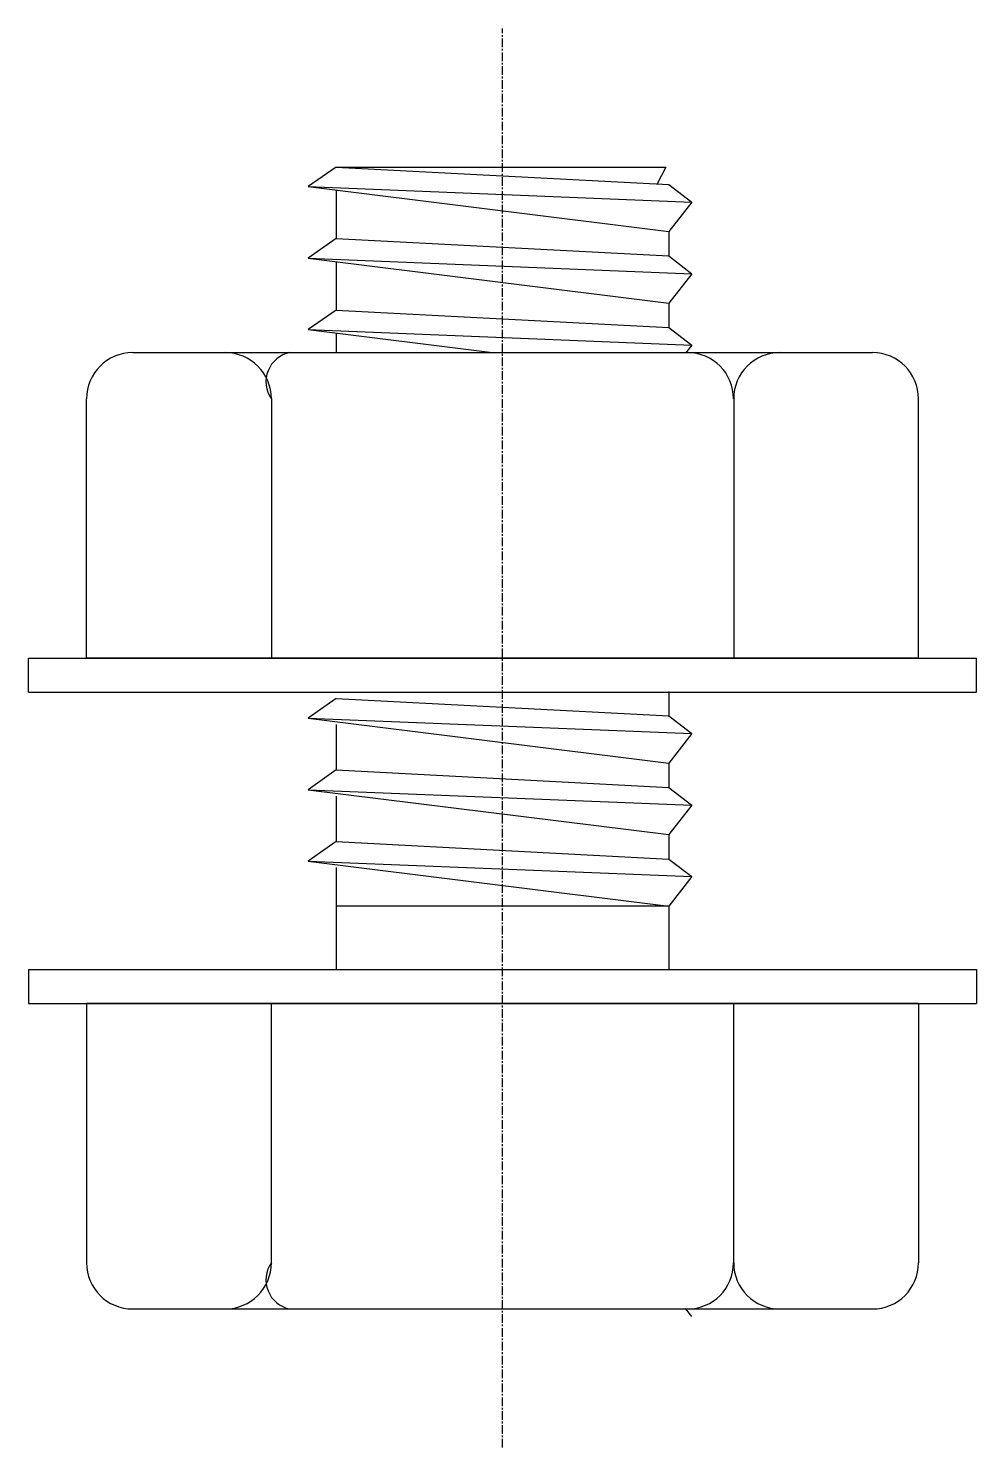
# Model space of a CAD drawing. Header units: millimetres. Extents: x 0 to 684, y 0 to 1024.
import ezdxf

# ---------------------------------------------------------------- set-up
doc = ezdxf.new("R2010")
doc.units = ezdxf.units.MM
doc.linetypes.add('CENTERX2', pattern=[4, 2.5, -0.5, 0.5, -0.5])
doc.layers.add('Bulong', color=24, linetype='Continuous')
doc.layers.add('Nettam', color=251, linetype='Continuous')

# ---------------------------------------------------------------- blocks, each defined once
blk = doc.blocks.new('Bulon-03')
at = {"layer": 'Bulong'}
for p, q in [((-120, 923.5), (-140.2, 909.4)), ((-120, 923.5), (120, 911)), ((-120, 923.5), (117.7, 923.5)), ((117.7, 923.5), (111.4, 911.4)), ((120, 911), (136.4, 898.2)), ((-140.2, 909.4), (136.4, 898.2)), ((-140.2, 909.4), (120, 877)), ((-120, 906.9), (-120, 872)), ((136.4, 898.2), (120, 877)), ((-120, 872), (-140.2, 857.8)), ((-120, 872), (120, 859.4)), ((120, 877), (120, 859.4)), ((-140.2, 857.8), (120, 825.4)), ((-140.2, 857.8), (136.4, 846.6)), ((-120, 855.3), (-120, 820.4)), ((120, 859.4), (136.4, 846.6)), ((136.4, 846.6), (120, 825.4)), ((-120, 820.4), (-140.2, 806.3)), ((-120, 820.4), (120, 807.8)), ((120, 825.4), (120, 807.8)), ((-140.2, 806.3), (136.4, 795.1)), ((-140.2, 806.3), (-7.2, 789.7)), ((-120, 803.8), (-120, 789.7)), ((120, 807.8), (136.4, 795.1)), ((-266.7, 789.7), (266.7, 789.7)), ((136.4, 795.1), (131.9, 789.3)), ((-300, 569.4), (-300, 756.4)), ((-166.7, 756.4), (-166.7, 569.4)), ((166.7, 756.4), (166.7, 569.4)), ((300, 569.4), (300, 756.4)), ((-341.9, 569.4), (341.9, 569.4)), ((-341.9, 544.8), (-341.9, 569.4)), ((300, 569.4), (-300, 569.4)), ((341.9, 544.8), (341.9, 569.4)), ((-341.9, 544.8), (341.9, 544.8)), ((120, 545.2), (120, 527.7)), ((-120, 540.2), (-140.2, 526.1)), ((-120, 540.2), (120, 527.7)), ((-140.2, 526.1), (136.4, 514.9)), ((-140.2, 526.1), (120, 493.7)), ((120, 527.7), (136.4, 514.9)), ((-120, 521.4), (-120, 488.7)), ((136.4, 514.9), (120, 493.7)), ((120, 493.7), (120, 476.1)), ((-120, 488.7), (-140.2, 474.5)), ((-120, 488.7), (120, 476.1)), ((-140.2, 474.5), (120, 442.1)), ((-140.2, 474.5), (136.4, 463.3)), ((120, 476.1), (136.4, 463.3)), ((-120, 469.9), (-120, 437.1)), ((136.4, 463.3), (120, 442.1)), ((120, 442.1), (120, 424.5)), ((-120, 437.1), (-140.2, 423)), ((-120, 437.1), (120, 424.5)), ((-140.2, 423), (136.4, 411.8)), ((-140.2, 423), (120, 390.5)), ((120, 424.5), (136.4, 411.8)), ((-120, 418.3), (-120, 385.6)), ((136.4, 411.8), (120, 390.5)), ((120, 390.5), (-120, 390.5)), ((120, 390.5), (120, 344.8)), ((-120, 385.6), (-120, 344.8)), ((-341.9, 344.8), (341.9, 344.8)), ((-341.9, 344.8), (-341.9, 320.2)), ((-341.9, 344.8), (-140.2, 344.8)), ((140.2, 344.8), (341.9, 344.8)), ((341.9, 344.8), (341.9, 320.2)), ((-341.9, 320.2), (341.9, 320.2)), ((300, 320.2), (-300, 320.2)), ((-300, 320.2), (-300, 133.3)), ((-166.7, 133.3), (-166.7, 320.2)), ((166.7, 133.3), (166.7, 320.2)), ((300, 320.2), (300, 133.3)), ((-266.7, 100), (266.7, 100)), ((136.4, 94.6), (131.9, 100.4))]:
    blk.add_line(p, q, dxfattribs=at)
for centre, radius, start, end in [((-266.7, 756.4), 33.3, 90, 180), ((-200, 756.4), 33.3, 360, 90), ((-149.2, 768.7), 21.4, 101.116, 215.2812), ((133.3, 756.4), 33.3, 360, 90), ((200, 756.4), 33.3, 90, 180), ((266.7, 756.4), 33.3, 360, 90), ((-266.7, 133.3), 33.3, 180, 270), ((-200, 133.3), 33.3, 270, 360), ((-149.2, 121), 21.4, 144.7188, 258.884), ((133.3, 133.3), 33.3, 270, 360), ((200, 133.3), 33.3, 180, 270), ((266.7, 133.3), 33.3, 270, 360)]:
    blk.add_arc(centre, radius, start, end, dxfattribs=at)
at = {"layer": 'Nettam', "linetype": 'CENTERX2', "ltscale": 2.5}
blk.add_line((0, 0), (0, 1023.5), dxfattribs=at)

msp = doc.modelspace()

# ---------------------------------------------------------------- block references
msp.add_blockref('Bulon-03', (341.9, 0))

doc.saveas('drawing.dxf')
